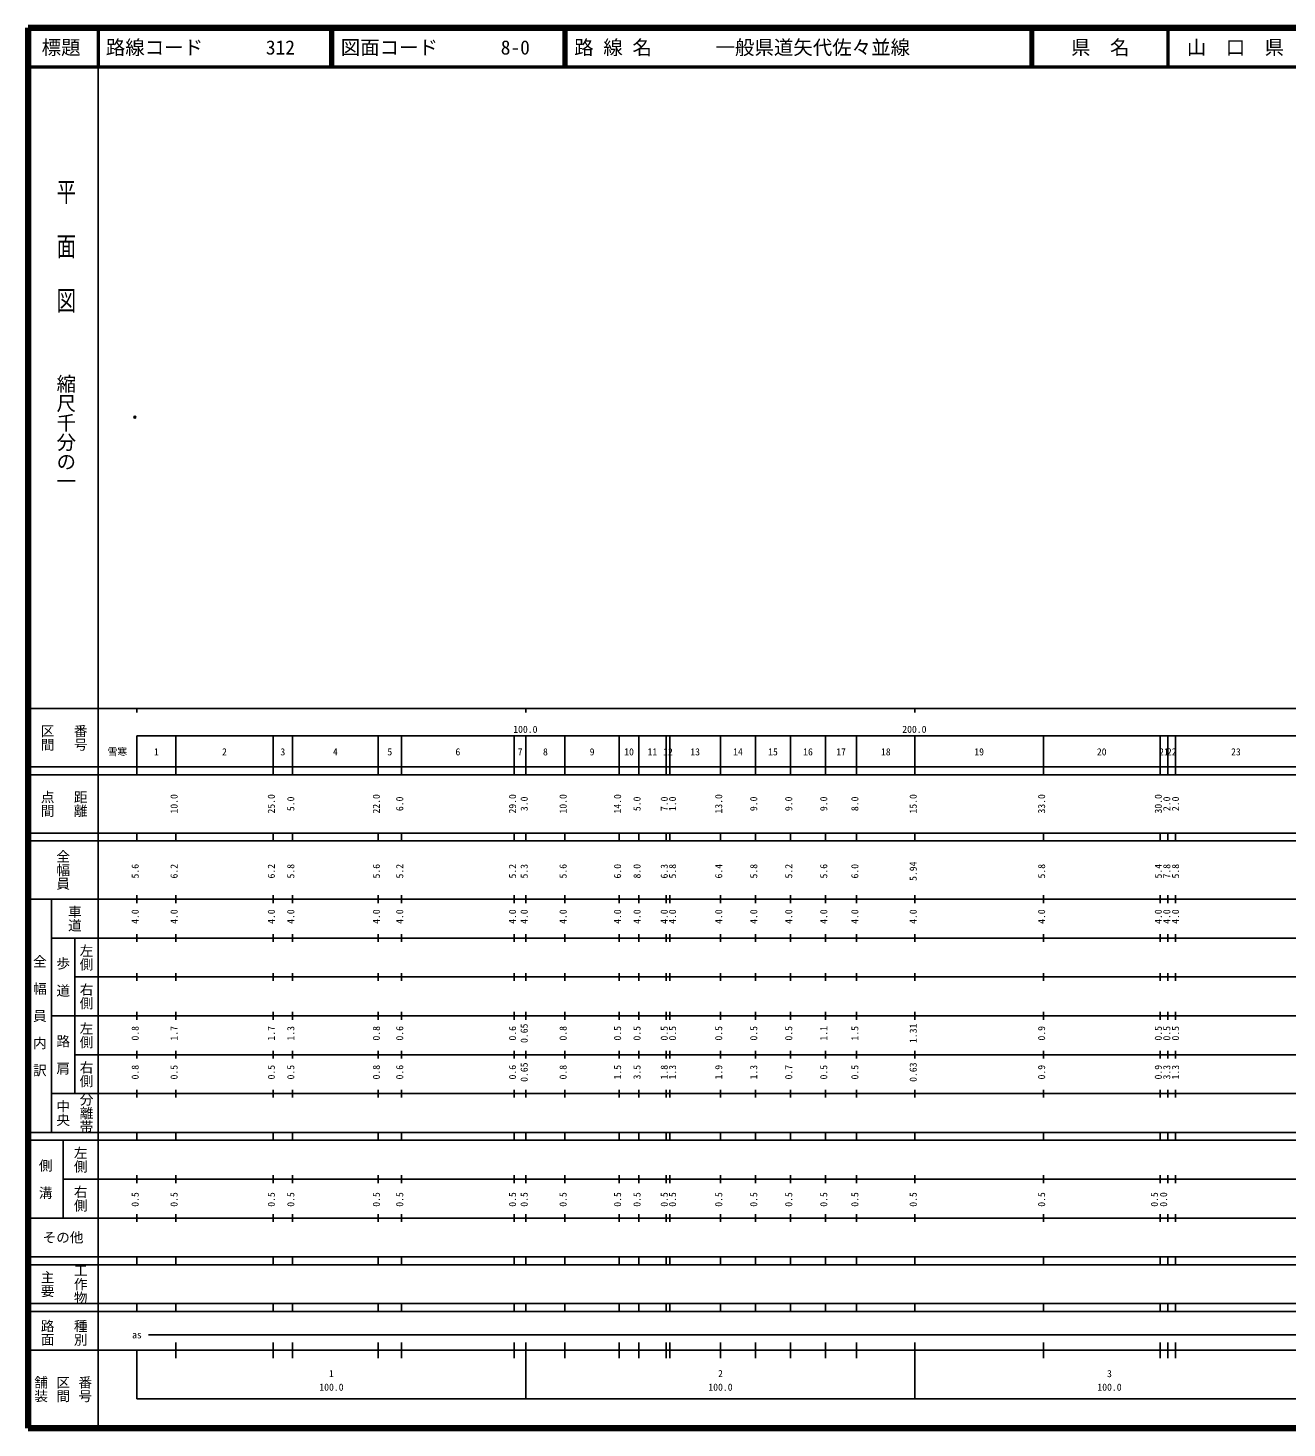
# Model space of a CAD drawing. Units: millimetres on the paper. Extents: x 40 to 680, y 20 to 380.
# Drawn here: x 40 to 363.6, y 20 to 380 of the extents above; entities that cross this region are included whole.
import ezdxf
from ezdxf.enums import TextEntityAlignment as Align

# ---------------------------------------------------------------- set-up
doc = ezdxf.new("R2010")
doc.units = ezdxf.units.MM
doc.header["$PDMODE"] = 32
doc.header["$PDSIZE"] = 0.5
doc.layers.add('M-OTRS', color=6, linetype='Continuous')
doc.layers.add('M-TTL-TXT', color=7, linetype='Continuous')
for name, color, linetype, lineweight in [('M-TTL', 2, 'Continuous', 140), ('M-TTL-BAND', 7, 'Continuous', 25), ('M-TTL-LINE', 7, 'Continuous', 50)]:
    doc.layers.add(name, color=color, linetype=linetype, lineweight=lineweight)
doc.styles.add('@ＭＳ ゴシック', font='')
doc.styles.add('ＭＳ ゴシック', font='')
doc.styles.get('@ＭＳ ゴシック').set_extended_font_data('@MS Gothic')
doc.styles.get('ＭＳ ゴシック').set_extended_font_data('MS Gothic')

msp = doc.modelspace()

# ---------------------------------------------------------------- linework, layer by layer
at = {"layer": 'M-OTRS'}
msp.add_point((67.484, 279.903), dxfattribs=at)
at = {"layer": 'M-TTL'}
for p, q in [((40, 380), (40, 20)), ((680, 380), (40, 380)), ((40, 20), (680, 20))]:
    msp.add_line(p, q, dxfattribs=at)
at = {"layer": 'M-TTL-BAND'}
for p, q in [((58, 370), (58, 20)), ((40, 205), (579, 205)), ((68, 205), (68, 204)), ((168, 205), (168, 204)), ((268, 205), (268, 204)), ((68, 198), (579, 198)), ((68, 198), (68, 188)), ((78, 188), (78, 198)), ((103, 188), (103, 198)), ((108, 188), (108, 198)), ((130, 188), (130, 198)), ((136, 188), (136, 198)), ((165, 188), (165, 198)), ((168, 188), (168, 198)), ((178, 188), (178, 198)), ((192, 188), (192, 198)), ((197, 188), (197, 198)), ((204, 188), (204, 198)), ((205, 188), (205, 198)), ((218, 188), (218, 198)), ((227, 188), (227, 198)), ((236, 188), (236, 198)), ((245, 188), (245, 198)), ((253, 188), (253, 198)), ((268, 188), (268, 198)), ((301, 188), (301, 198)), ((331, 188), (331, 198)), ((333, 188), (333, 198)), ((335, 188), (335, 198)), ((40, 190), (579, 190)), ((40, 188), (579, 188)), ((40, 173), (579, 173)), ((68, 171), (68, 173)), ((78, 171), (78, 173)), ((103, 171), (103, 173)), ((108, 171), (108, 173)), ((130, 171), (130, 173)), ((136, 171), (136, 173)), ((165, 171), (165, 173)), ((168, 171), (168, 173)), ((178, 171), (178, 173)), ((192, 171), (192, 173)), ((197, 171), (197, 173)), ((204, 171), (204, 173)), ((205, 171), (205, 173)), ((218, 171), (218, 173)), ((227, 171), (227, 173)), ((236, 171), (236, 173)), ((245, 171), (245, 173)), ((253, 171), (253, 173)), ((268, 171), (268, 173)), ((301, 171), (301, 173)), ((331, 171), (331, 173)), ((333, 171), (333, 173)), ((335, 171), (335, 173)), ((40, 171), (579, 171)), ((40, 156), (579, 156)), ((46, 96), (46, 156)), ((68, 155), (68, 157)), ((78, 155), (78, 157)), ((103, 155), (103, 157)), ((108, 155), (108, 157)), ((130, 155), (130, 157)), ((136, 155), (136, 157)), ((165, 155), (165, 157)), ((168, 155), (168, 157)), ((178, 155), (178, 157)), ((192, 155), (192, 157)), ((197, 155), (197, 157)), ((204, 155), (204, 157)), ((205, 155), (205, 157)), ((218, 155), (218, 157)), ((227, 155), (227, 157)), ((236, 155), (236, 157)), ((245, 155), (245, 157)), ((253, 155), (253, 157)), ((268, 155), (268, 157)), ((301, 155), (301, 157)), ((331, 155), (331, 157)), ((333, 155), (333, 157)), ((335, 155), (335, 157)), ((46, 146), (579, 146)), ((52, 146), (52, 106)), ((68, 145), (68, 147)), ((78, 145), (78, 147)), ((103, 145), (103, 147)), ((108, 145), (108, 147)), ((130, 145), (130, 147)), ((136, 145), (136, 147)), ((165, 145), (165, 147)), ((168, 145), (168, 147)), ((178, 145), (178, 147)), ((192, 145), (192, 147)), ((197, 145), (197, 147)), ((204, 145), (204, 147)), ((205, 145), (205, 147)), ((218, 145), (218, 147)), ((227, 145), (227, 147)), ((236, 145), (236, 147)), ((245, 145), (245, 147)), ((253, 145), (253, 147)), ((268, 145), (268, 147)), ((301, 145), (301, 147)), ((331, 145), (331, 147)), ((333, 145), (333, 147)), ((335, 145), (335, 147)), ((68, 135), (68, 137)), ((78, 135), (78, 137)), ((103, 135), (103, 137)), ((108, 135), (108, 137)), ((130, 135), (130, 137)), ((136, 135), (136, 137)), ((165, 135), (165, 137)), ((168, 135), (168, 137)), ((178, 135), (178, 137)), ((192, 135), (192, 137)), ((197, 135), (197, 137)), ((204, 135), (204, 137)), ((205, 135), (205, 137)), ((218, 135), (218, 137)), ((227, 135), (227, 137)), ((236, 135), (236, 137)), ((245, 135), (245, 137)), ((253, 135), (253, 137)), ((268, 135), (268, 137)), ((301, 135), (301, 137)), ((331, 135), (331, 137)), ((333, 135), (333, 137)), ((335, 135), (335, 137)), ((52, 136), (579, 136)), ((46, 126), (579, 126)), ((68, 125), (68, 127)), ((78, 125), (78, 127)), ((103, 125), (103, 127)), ((108, 125), (108, 127)), ((130, 125), (130, 127)), ((136, 125), (136, 127)), ((165, 125), (165, 127)), ((168, 125), (168, 127)), ((178, 125), (178, 127)), ((192, 125), (192, 127)), ((197, 125), (197, 127)), ((204, 125), (204, 127)), ((205, 125), (205, 127)), ((218, 125), (218, 127)), ((227, 125), (227, 127)), ((236, 125), (236, 127)), ((245, 125), (245, 127)), ((253, 125), (253, 127)), ((268, 125), (268, 127)), ((301, 125), (301, 127)), ((331, 125), (331, 127)), ((333, 125), (333, 127)), ((335, 125), (335, 127)), ((52, 116), (579, 116)), ((68, 115), (68, 117)), ((78, 115), (78, 117)), ((103, 115), (103, 117)), ((108, 115), (108, 117)), ((130, 115), (130, 117)), ((136, 115), (136, 117)), ((165, 115), (165, 117)), ((168, 115), (168, 117)), ((178, 115), (178, 117)), ((192, 115), (192, 117)), ((197, 115), (197, 117)), ((204, 115), (204, 117)), ((205, 115), (205, 117)), ((218, 115), (218, 117)), ((227, 115), (227, 117)), ((236, 115), (236, 117)), ((245, 115), (245, 117)), ((253, 115), (253, 117)), ((268, 115), (268, 117)), ((301, 115), (301, 117)), ((331, 115), (331, 117)), ((333, 115), (333, 117)), ((335, 115), (335, 117)), ((46, 106), (579, 106)), ((68, 105), (68, 107)), ((78, 105), (78, 107)), ((103, 105), (103, 107)), ((108, 105), (108, 107)), ((130, 105), (130, 107)), ((136, 105), (136, 107)), ((165, 105), (165, 107)), ((168, 105), (168, 107)), ((178, 105), (178, 107)), ((192, 105), (192, 107)), ((197, 105), (197, 107)), ((204, 105), (204, 107)), ((205, 105), (205, 107)), ((218, 105), (218, 107)), ((227, 105), (227, 107)), ((236, 105), (236, 107)), ((245, 105), (245, 107)), ((253, 105), (253, 107)), ((268, 105), (268, 107)), ((301, 105), (301, 107)), ((331, 105), (331, 107)), ((333, 105), (333, 107)), ((335, 105), (335, 107)), ((40, 96), (579, 96)), ((40, 94), (579, 94)), ((49, 94), (49, 74)), ((68, 94), (68, 96)), ((78, 94), (78, 96)), ((103, 94), (103, 96)), ((108, 94), (108, 96)), ((130, 94), (130, 96)), ((136, 94), (136, 96)), ((165, 94), (165, 96)), ((168, 94), (168, 96)), ((178, 94), (178, 96)), ((192, 94), (192, 96)), ((197, 94), (197, 96)), ((204, 94), (204, 96)), ((205, 94), (205, 96)), ((218, 94), (218, 96)), ((227, 94), (227, 96)), ((236, 94), (236, 96)), ((245, 94), (245, 96)), ((253, 94), (253, 96)), ((268, 94), (268, 96)), ((301, 94), (301, 96)), ((331, 94), (331, 96)), ((333, 94), (333, 96)), ((335, 94), (335, 96)), ((49, 84), (579, 84)), ((68, 83), (68, 85)), ((78, 83), (78, 85)), ((103, 83), (103, 85)), ((108, 83), (108, 85)), ((130, 83), (130, 85)), ((136, 83), (136, 85)), ((165, 83), (165, 85)), ((168, 83), (168, 85)), ((178, 83), (178, 85)), ((192, 83), (192, 85)), ((197, 83), (197, 85)), ((204, 83), (204, 85)), ((205, 83), (205, 85)), ((218, 83), (218, 85)), ((227, 83), (227, 85)), ((236, 83), (236, 85)), ((245, 83), (245, 85)), ((253, 83), (253, 85)), ((268, 83), (268, 85)), ((301, 83), (301, 85)), ((331, 83), (331, 85)), ((333, 83), (333, 85)), ((335, 83), (335, 85)), ((40, 74), (579, 74)), ((68, 73), (68, 75)), ((78, 73), (78, 75)), ((103, 73), (103, 75)), ((108, 73), (108, 75)), ((130, 73), (130, 75)), ((136, 73), (136, 75)), ((165, 73), (165, 75)), ((168, 73), (168, 75)), ((178, 73), (178, 75)), ((192, 73), (192, 75)), ((197, 73), (197, 75)), ((204, 73), (204, 75)), ((205, 73), (205, 75)), ((218, 73), (218, 75)), ((227, 73), (227, 75)), ((236, 73), (236, 75)), ((245, 73), (245, 75)), ((253, 73), (253, 75)), ((268, 73), (268, 75)), ((301, 73), (301, 75)), ((331, 73), (331, 75)), ((333, 73), (333, 75)), ((335, 73), (335, 75)), ((40, 64), (579, 64)), ((40, 62), (579, 62)), ((68, 62), (68, 64)), ((78, 62), (78, 64)), ((103, 62), (103, 64)), ((108, 62), (108, 64)), ((130, 62), (130, 64)), ((136, 62), (136, 64)), ((165, 62), (165, 64)), ((168, 62), (168, 64)), ((178, 62), (178, 64)), ((192, 62), (192, 64)), ((197, 62), (197, 64)), ((204, 62), (204, 64)), ((205, 62), (205, 64)), ((218, 62), (218, 64)), ((227, 62), (227, 64)), ((236, 62), (236, 64)), ((245, 62), (245, 64)), ((253, 62), (253, 64)), ((268, 62), (268, 64)), ((301, 62), (301, 64)), ((331, 62), (331, 64)), ((333, 62), (333, 64)), ((335, 62), (335, 64)), ((40, 52), (579, 52)), ((68, 50), (68, 52)), ((78, 50), (78, 52)), ((103, 50), (103, 52)), ((108, 50), (108, 52)), ((130, 50), (130, 52)), ((136, 50), (136, 52)), ((165, 50), (165, 52)), ((168, 50), (168, 52)), ((178, 50), (178, 52)), ((192, 50), (192, 52)), ((197, 50), (197, 52)), ((204, 50), (204, 52)), ((205, 50), (205, 52)), ((218, 50), (218, 52)), ((227, 50), (227, 52)), ((236, 50), (236, 52)), ((245, 50), (245, 52)), ((253, 50), (253, 52)), ((268, 50), (268, 52)), ((301, 50), (301, 52)), ((331, 50), (331, 52)), ((333, 50), (333, 52)), ((335, 50), (335, 52)), ((40, 50), (579, 50)), ((71, 44), (565, 44)), ((40, 40), (579, 40)), ((68, 40), (68, 27.5)), ((78, 38), (78, 42)), ((103, 38), (103, 42)), ((108, 38), (108, 42)), ((130, 38), (130, 42)), ((136, 38), (136, 42)), ((165, 38), (165, 42)), ((168, 27.5), (168, 42)), ((178, 38), (178, 42)), ((192, 38), (192, 42)), ((197, 38), (197, 42)), ((204, 38), (204, 42)), ((205, 38), (205, 42)), ((218, 38), (218, 42)), ((227, 38), (227, 42)), ((236, 38), (236, 42)), ((245, 38), (245, 42)), ((253, 38), (253, 42)), ((268, 27.5), (268, 42)), ((301, 38), (301, 42)), ((331, 38), (331, 42)), ((333, 38), (333, 42)), ((335, 38), (335, 42)), ((68, 27.5), (579, 27.5))]:
    msp.add_line(p, q, dxfattribs=at)
at = {"layer": 'M-TTL-LINE'}
for p, q in [((58, 380), (58, 370)), ((117.75, 380), (117.75, 370)), ((118.25, 380), (118.25, 370)), ((177.75, 380), (177.75, 370)), ((178.25, 380), (178.25, 370)), ((297.75, 380), (297.75, 370)), ((298.25, 380), (298.25, 370)), ((333, 380), (333, 370)), ((40, 370), (680, 370))]:
    msp.add_line(p, q, dxfattribs=at)

# ---------------------------------------------------------------- texts
at = {"layer": 'M-TTL-BAND', "style": '@ＭＳ ゴシック', "width": 1.4}
msp.add_text('平  面  図', height=3.666, rotation=270, dxfattribs=at).set_placement((49.777, 306.475), align=Align.MIDDLE_RIGHT)
at = {"layer": 'M-TTL-BAND', "style": '@ＭＳ ゴシック'}
msp.add_text('縮尺千分の一', height=3.666, rotation=270, dxfattribs=at).set_placement((49.777, 261.03), align=Align.MIDDLE_RIGHT)
for s, p in [('区間', (45, 197.5)), ('番号', (53.5, 197.5)), ('点間', (45, 180.5)), ('距離', (53.5, 180.5)), ('全幅員', (49, 163.5)), ('車道', (52, 151)), ('左側', (55, 141)), ('全\u3000幅\u3000員\u3000内\u3000訳', (43, 126)), ('歩\u3000道', (49, 136)), ('右側', (55, 131)), ('左側', (55, 121)), ('路\u3000肩', (49, 116)), ('右側', (55, 111)), ('分離帯', (55, 101)), ('中央', (49, 101)), ('左側', (53.5, 89)), ('側\u3000溝', (44.5, 84)), ('右側', (53.5, 79)), ('工作物', (53.5, 57)), ('主要', (45, 57)), ('路面', (45, 44.5)), ('種別', (53.5, 44.5)), ('舗装', (43.333, 30)), ('区間', (49, 30)), ('番号', (54.667, 30))]:
    msp.add_text(s, height=2.566, rotation=270, dxfattribs=at).set_placement(p, align=Align.MIDDLE_CENTER)
at = {"layer": 'M-TTL-BAND', "style": 'ＭＳ ゴシック'}
for s, p in [('100.0', (167.844, 198.195)), ('200.0', (267.844, 198.195)), ('雪寒', (62.981, 192.405)), ('1', (73, 192.405)), ('2', (90.5, 192.405)), ('3', (105.5, 192.405)), ('4', (119, 192.405)), ('5', (133, 192.405)), ('6', (150.5, 192.405)), ('7', (166.5, 192.405)), ('8', (173, 192.405)), ('9', (185, 192.405)), ('10', (194.5, 192.405)), ('11', (200.5, 192.405)), ('12', (204.5, 192.405)), ('13', (211.5, 192.405)), ('14', (222.5, 192.405)), ('15', (231.5, 192.405)), ('16', (240.5, 192.405)), ('17', (249, 192.405)), ('18', (260.5, 192.405)), ('19', (284.5, 192.405)), ('20', (316, 192.405)), ('21', (332, 192.405)), ('22', (334, 192.405)), ('23', (350.5, 192.405)), ('as', (68, 42.5)), ('1', (118, 32.523)), ('2', (218, 32.523)), ('3', (318, 32.523)), ('100.0', (118, 29.033)), ('100.0', (218, 29.033)), ('100.0', (318, 29.033))]:
    msp.add_text(s, height=1.833, dxfattribs=at).set_placement(p, align=Align.BOTTOM_CENTER)
for s, p in [('10.0', (79, 180.5)), ('25.0', (104, 180.5)), ('5.0', (109, 180.5)), ('22.0', (131, 180.5)), ('6.0', (137, 180.5)), ('29.0', (166, 180.5)), ('3.0', (169, 180.5)), ('10.0', (179, 180.5)), ('14.0', (193, 180.5)), ('5.0', (198, 180.5)), ('7.0', (205, 180.5)), ('1.0', (207.132, 180.5)), ('13.0', (219, 180.5)), ('9.0', (228, 180.5)), ('9.0', (237, 180.5)), ('9.0', (246, 180.5)), ('8.0', (254, 180.5)), ('15.0', (269, 180.5)), ('33.0', (302, 180.5)), ('30.0', (332, 180.5)), ('2.0', (334.181, 180.5)), ('2.0', (336.425, 180.5)), ('5.6', (69, 163.174)), ('6.2', (79, 163.174)), ('6.2', (104, 163.174)), ('5.8', (109, 163.174)), ('5.6', (131, 163.174)), ('5.2', (137, 163.174)), ('5.2', (166, 163.174)), ('5.3', (169, 163.174)), ('5.6', (179, 163.174)), ('6.0', (193, 163.174)), ('8.0', (198, 163.174)), ('6.3', (205, 163.174)), ('5.8', (207.132, 163.174)), ('6.4', (219, 163.174)), ('5.8', (228, 163.174)), ('5.2', (237, 163.174)), ('5.6', (246, 163.174)), ('6.0', (254, 163.174)), ('5.94', (269, 163.174)), ('5.8', (302, 163.174)), ('5.4', (332, 163.174)), ('7.8', (334.181, 163.174)), ('5.8', (336.425, 163.174)), ('4.0', (69, 151.5)), ('4.0', (79, 151.5)), ('4.0', (104, 151.5)), ('4.0', (109, 151.5)), ('4.0', (131, 151.5)), ('4.0', (137, 151.5)), ('4.0', (166, 151.5)), ('4.0', (169, 151.5)), ('4.0', (179, 151.5)), ('4.0', (193, 151.5)), ('4.0', (198, 151.5)), ('4.0', (205, 151.5)), ('4.0', (207.132, 151.5)), ('4.0', (219, 151.5)), ('4.0', (228, 151.5)), ('4.0', (237, 151.5)), ('4.0', (246, 151.5)), ('4.0', (254, 151.5)), ('4.0', (269, 151.5)), ('4.0', (302, 151.5)), ('4.0', (332, 151.5)), ('4.0', (334.181, 151.5)), ('4.0', (336.425, 151.5)), ('0.8', (69, 121.5)), ('1.7', (79, 121.5)), ('1.7', (104, 121.5)), ('1.3', (109, 121.5)), ('0.8', (131, 121.5)), ('0.6', (137, 121.5)), ('0.6', (166, 121.5)), ('0.65', (169, 121.5)), ('0.8', (179, 121.5)), ('0.5', (193, 121.5)), ('0.5', (198, 121.5)), ('0.5', (205, 121.5)), ('0.5', (207.132, 121.5)), ('0.5', (219, 121.5)), ('0.5', (228, 121.5)), ('0.5', (237, 121.5)), ('1.1', (246, 121.5)), ('1.5', (254, 121.5)), ('1.31', (269, 121.5)), ('0.9', (302, 121.5)), ('0.5', (332, 121.5)), ('0.5', (334.181, 121.5)), ('0.5', (336.425, 121.5)), ('0.8', (69, 111.5)), ('0.5', (79, 111.5)), ('0.5', (104, 111.5)), ('0.5', (109, 111.5)), ('0.8', (131, 111.5)), ('0.6', (137, 111.5)), ('0.6', (166, 111.5)), ('0.65', (169, 111.5)), ('0.8', (179, 111.5)), ('1.5', (193, 111.5)), ('3.5', (198, 111.5)), ('1.8', (205, 111.5)), ('1.3', (207.132, 111.5)), ('1.9', (219, 111.5)), ('1.3', (228, 111.5)), ('0.7', (237, 111.5)), ('0.5', (246, 111.5)), ('0.5', (254, 111.5)), ('0.63', (269, 111.5)), ('0.9', (302, 111.5)), ('0.9', (332, 111.5)), ('3.3', (334.181, 111.5)), ('1.3', (336.425, 111.5)), ('0.5', (69, 78.764)), ('0.5', (79, 78.764)), ('0.5', (104, 78.764)), ('0.5', (109, 78.764)), ('0.5', (131, 78.764)), ('0.5', (137, 78.764)), ('0.5', (166, 78.764)), ('0.5', (169, 78.764)), ('0.5', (179, 78.764)), ('0.5', (193, 78.764)), ('0.5', (198, 78.764)), ('0.5', (205, 78.764)), ('0.5', (207.132, 78.764)), ('0.5', (219, 78.764)), ('0.5', (228, 78.764)), ('0.5', (237, 78.764)), ('0.5', (246, 78.764)), ('0.5', (254, 78.764)), ('0.5', (269, 78.764)), ('0.5', (302, 78.764)), ('0.5', (331, 78.764)), ('0.0', (333.37, 78.764))]:
    msp.add_text(s, height=1.833, rotation=90, dxfattribs=at).set_placement(p, align=Align.BOTTOM_CENTER)
msp.add_text('その他', height=2.566, dxfattribs=at).set_placement((49, 69), align=Align.MIDDLE_CENTER)
at = {"layer": 'M-TTL-TXT', "style": 'ＭＳ ゴシック'}
for s, p in [('標題', (48.5, 375)), ('県\u3000名', (315.625, 375)), ('山\u3000口\u3000県', (350.375, 375))]:
    msp.add_text(s, height=3.666, dxfattribs=at).set_placement(p, align=Align.MIDDLE_CENTER)
for s, p in [('路線コード', (60, 375)), ('312', (101.142, 375)), ('図面コード', (120.38, 375)), ('8-0', (161.521, 375)), ('路 線 名', (180.38, 375)), ('一般県道矢代佐々並線', (216.734, 375))]:
    msp.add_text(s, height=3.666, dxfattribs=at).set_placement(p, align=Align.MIDDLE_LEFT)

doc.saveas('drawing.dxf')
